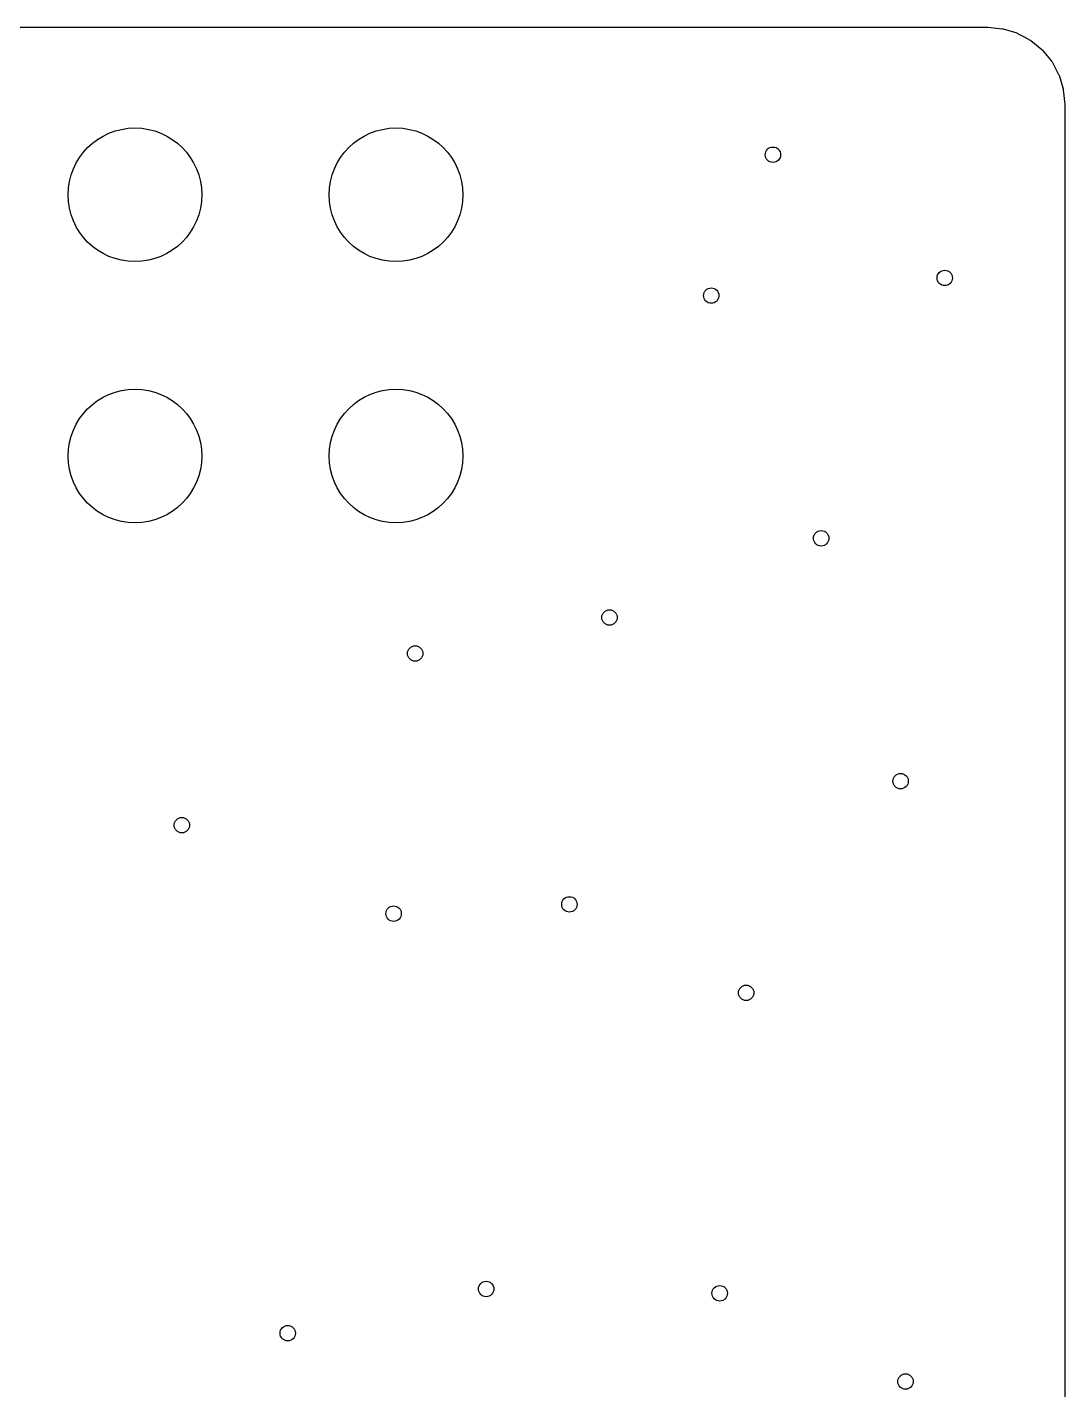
# Model space of a CAD drawing. Extents: x 114.9 to 199.6, y -137.1 to -76.7.
# Drawn here: x 189.49 to 199.58, y -89.9 to -76.65 of the extents above; entities that cross this region are included whole.
import ezdxf

# ---------------------------------------------------------------- set-up
doc = ezdxf.new("R2010")
doc.units = 0
doc.layers.add('BLACK', color=7, linetype='CONTINUOUS')

msp = doc.modelspace()

# ---------------------------------------------------------------- linework, layer by layer
at = {"layer": 'BLACK', "linetype": 'CONTINUOUS'}
for p, q in [((115.67417, -76.6505), (198.78583, -76.6505)), ((198.78583, -76.6505), (198.827593, -76.6505)), ((198.827593, -76.6505), (198.832396, -76.650736)), ((198.832396, -76.650736), (198.971417, -76.664428)), ((198.971417, -76.664428), (198.980839, -76.666302)), ((198.980839, -76.666302), (199.112205, -76.706151)), ((199.112205, -76.706151), (199.121072, -76.709824)), ((199.121072, -76.709824), (199.186123, -76.744595)), ((199.186123, -76.744595), (199.242144, -76.774539)), ((199.242144, -76.774539), (199.25013, -76.779875)), ((199.25013, -76.779875), (199.356245, -76.866961)), ((199.356245, -76.866961), (199.363038, -76.873754)), ((199.363038, -76.873754), (199.450124, -76.979869)), ((199.450124, -76.979869), (199.45546, -76.987855)), ((199.45546, -76.987855), (199.520173, -77.108923)), ((199.520173, -77.108923), (199.523849, -77.117798)), ((199.523849, -77.117798), (199.563697, -77.249161)), ((199.563697, -77.249161), (199.565571, -77.258582)), ((199.565571, -77.258582), (199.579264, -77.397603)), ((199.579264, -77.397603), (199.5795, -77.402406)), ((199.5795, -77.402406), (199.5795, -130.397593))]:
    msp.add_line(p, q, dxfattribs=at)
at = {"layer": 'BLACK'}
for centre, radius in [((190.533, -78.28), 0.65), ((193.073, -78.28), 0.65), ((196.74, -77.89), 0.075), ((198.411866, -79.08821), 0.075), ((196.14, -79.26), 0.075), ((190.533, -80.82), 0.65), ((193.073, -80.82), 0.65), ((197.21, -81.62), 0.075), ((195.15, -82.39), 0.075), ((193.26, -82.74), 0.075), ((197.982576, -83.982117), 0.075), ((190.99, -84.41), 0.075), ((194.76, -85.18), 0.075), ((193.05, -85.27), 0.075), ((196.48, -86.04), 0.075), ((193.95, -88.92), 0.075), ((196.222486, -88.961882), 0.075), ((192.02, -89.35), 0.075), ((198.03, -89.82), 0.075)]:
    msp.add_circle(centre, radius, dxfattribs=at)
at = {"layer": 'WHITE'}
for centre, radius in [((190.533, -78.28), 0.65), ((193.073, -78.28), 0.65), ((196.74, -77.89), 0.075), ((198.411866, -79.08821), 0.075), ((196.14, -79.26), 0.075), ((190.533, -80.82), 0.65), ((193.073, -80.82), 0.65), ((197.21, -81.62), 0.075), ((195.15, -82.39), 0.075), ((193.26, -82.74), 0.075), ((197.982576, -83.982117), 0.075), ((190.99, -84.41), 0.075), ((194.76, -85.18), 0.075), ((193.05, -85.27), 0.075), ((196.48, -86.04), 0.075), ((193.95, -88.92), 0.075), ((196.222486, -88.961882), 0.075), ((192.02, -89.35), 0.075), ((198.03, -89.82), 0.075)]:
    msp.add_circle(centre, radius, dxfattribs=at)

doc.saveas('drawing.dxf')
